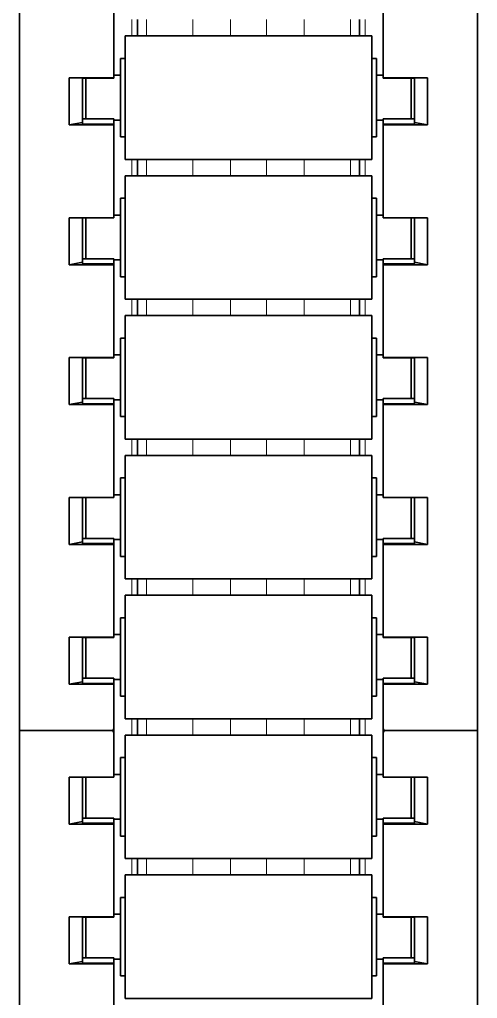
# Model space of a CAD drawing. Header units: inches. Extents: x 185496 to 352137, y 107182 to 179410.
# Drawn here: x 235800.3 to 235841.1, y 164454.5 to 164541.7 of the extents above; entities that cross this region are included whole.
import ezdxf

# ---------------------------------------------------------------- set-up
doc = ezdxf.new("R2010")
doc.units = ezdxf.units.IN
doc.header["$MEASUREMENT"] = 0

# ---------------------------------------------------------------- blocks, each defined once
blk = doc.blocks.new('liaojia')
at = {"color": 7, "lineweight": 35, "ltscale": 0.249049}
for p, q in [((799665.874, -279944.323), (799665.874, -280043.943)), ((799706.674, -280043.943), (799706.674, -279944.323)), ((799665.874, -280043.943), (799665.874, -280143.562)), ((799706.674, -280143.562), (799706.674, -280043.943))]:
    blk.add_line(p, q, dxfattribs=at)
at = {"color": 7, "lineweight": 35, "ltscale": 0.020671}
for p, q in [((799674.274, -280014.904), (799674.274, -280023.172)), ((799698.274, -280023.172), (799698.274, -280014.904)), ((799674.274, -280027.356), (799674.274, -280035.624)), ((799698.274, -280035.624), (799698.274, -280027.356)), ((799674.274, -280052.261), (799674.274, -280060.529)), ((799698.274, -280060.529), (799698.274, -280052.261)), ((799674.274, -280064.713), (799674.274, -280072.982)), ((799698.274, -280072.982), (799698.274, -280064.713)), ((799674.274, -280077.166), (799674.274, -280085.434)), ((799698.274, -280085.434), (799698.274, -280077.166)), ((799674.274, -280089.618), (799674.274, -280097.887)), ((799698.274, -280097.887), (799698.274, -280089.618)), ((799674.274, -280102.071), (799674.274, -280110.339)), ((799698.274, -280110.339), (799698.274, -280102.071))]:
    blk.add_line(p, q, dxfattribs=at)
at = {"color": 7, "lineweight": 35, "ltscale": 0.012551}
for p, q in [((799675.274, -280025.116), (799675.274, -280020.095)), ((799697.274, -280020.095), (799697.274, -280025.116)), ((799675.274, -280050.021), (799675.274, -280045)), ((799697.274, -280045), (799697.274, -280050.021)), ((799675.274, -280074.926), (799675.274, -280069.905)), ((799697.274, -280069.905), (799697.274, -280074.926)), ((799675.274, -280099.83), (799675.274, -280094.81)), ((799697.274, -280094.81), (799697.274, -280099.83))]:
    blk.add_line(p, q, dxfattribs=at)
at = {"color": 7, "lineweight": 35, "ltscale": 0.055}
for p, q in [((799675.274, -280020.095), (799697.274, -280020.095)), ((799675.274, -280031.095), (799697.274, -280031.095)), ((799675.274, -280032.548), (799697.274, -280032.548)), ((799675.274, -280043.548), (799697.274, -280043.548)), ((799675.274, -280045), (799697.274, -280045)), ((799675.274, -280056), (799697.274, -280056)), ((799675.274, -280057.452), (799697.274, -280057.452)), ((799675.274, -280068.452), (799697.274, -280068.452)), ((799675.274, -280069.905), (799697.274, -280069.905)), ((799675.274, -280080.905), (799697.274, -280080.905)), ((799675.274, -280082.357), (799697.274, -280082.357)), ((799675.274, -280093.357), (799697.274, -280093.357)), ((799675.274, -280094.81), (799697.274, -280094.81)), ((799675.274, -280105.81), (799697.274, -280105.81))]:
    blk.add_line(p, q, dxfattribs=at)
at = {"color": 7, "lineweight": 35, "ltscale": 0.007987}
for p, q in [((799674.874, -280025.29), (799674.874, -280022.095)), ((799697.674, -280025.29), (799697.674, -280022.095)), ((799674.874, -280037.743), (799674.874, -280034.548)), ((799697.674, -280037.743), (799697.674, -280034.548)), ((799674.874, -280050.195), (799674.874, -280047)), ((799697.674, -280050.195), (799697.674, -280047)), ((799674.874, -280062.647), (799674.874, -280059.452)), ((799697.674, -280062.647), (799697.674, -280059.452)), ((799674.874, -280075.1), (799674.874, -280071.905)), ((799697.674, -280075.1), (799697.674, -280071.905)), ((799674.874, -280087.552), (799674.874, -280084.357)), ((799697.674, -280087.552), (799697.674, -280084.357)), ((799674.874, -280100.005), (799674.874, -280096.81)), ((799697.674, -280100.005), (799697.674, -280096.81))]:
    blk.add_line(p, q, dxfattribs=at)
at = {"color": 7, "lineweight": 35, "ltscale": 0.000999832}
for p, q in [((799674.874, -280022.095), (799675.274, -280022.095)), ((799674.874, -280029.095), (799675.274, -280029.095)), ((799674.874, -280034.548), (799675.274, -280034.548)), ((799674.874, -280041.548), (799675.274, -280041.548)), ((799674.874, -280047), (799675.274, -280047)), ((799674.874, -280054), (799675.274, -280054)), ((799674.874, -280059.452), (799675.274, -280059.452)), ((799674.874, -280066.452), (799675.274, -280066.452)), ((799674.874, -280071.905), (799675.274, -280071.905)), ((799674.874, -280078.905), (799675.274, -280078.905)), ((799674.874, -280084.357), (799675.274, -280084.357)), ((799674.874, -280091.357), (799675.274, -280091.357)), ((799674.874, -280096.81), (799675.274, -280096.81)), ((799674.874, -280103.81), (799675.274, -280103.81))]:
    blk.add_line(p, q, dxfattribs=at)
at = {"color": 7, "lineweight": 35, "ltscale": 0.001}
for p, q in [((799697.274, -280022.095), (799697.674, -280022.095)), ((799697.274, -280029.095), (799697.674, -280029.095)), ((799697.274, -280034.548), (799697.674, -280034.548)), ((799697.274, -280041.548), (799697.674, -280041.548)), ((799697.274, -280047), (799697.674, -280047)), ((799697.274, -280054), (799697.674, -280054)), ((799697.274, -280059.452), (799697.674, -280059.452)), ((799697.274, -280066.452), (799697.674, -280066.452)), ((799697.274, -280071.905), (799697.674, -280071.905)), ((799697.274, -280078.905), (799697.674, -280078.905)), ((799697.274, -280084.357), (799697.674, -280084.357)), ((799697.274, -280091.357), (799697.674, -280091.357)), ((799697.274, -280096.81), (799697.674, -280096.81)), ((799697.274, -280103.81), (799697.674, -280103.81))]:
    blk.add_line(p, q, dxfattribs=at)
at = {"color": 7, "lineweight": 35, "ltscale": 0.002965}
for p, q in [((799670.309, -280023.172), (799671.474, -280023.39)), ((799701.074, -280023.39), (799702.24, -280023.172)), ((799670.309, -280035.624), (799671.474, -280035.842)), ((799701.074, -280035.842), (799702.24, -280035.624)), ((799670.309, -280048.077), (799671.474, -280048.295)), ((799701.074, -280048.295), (799702.24, -280048.077)), ((799670.309, -280060.529), (799671.474, -280060.747)), ((799701.074, -280060.747), (799702.24, -280060.529)), ((799670.309, -280072.982), (799671.474, -280073.2)), ((799701.074, -280073.2), (799702.24, -280072.982)), ((799670.309, -280085.434), (799671.474, -280085.652)), ((799701.074, -280085.652), (799702.24, -280085.434)), ((799670.309, -280097.887), (799671.474, -280098.104)), ((799701.074, -280098.104), (799702.24, -280097.887))]:
    blk.add_line(p, q, dxfattribs=at)
at = {"color": 7, "lineweight": 35, "ltscale": 0.009914}
for p, q in [((799670.309, -280023.172), (799674.274, -280023.172)), ((799698.274, -280023.172), (799702.24, -280023.172)), ((799674.274, -280027.356), (799670.309, -280027.356)), ((799702.24, -280027.356), (799698.274, -280027.356)), ((799670.309, -280035.624), (799674.274, -280035.624)), ((799698.274, -280035.624), (799702.24, -280035.624)), ((799674.274, -280039.808), (799670.309, -280039.808)), ((799702.24, -280039.808), (799698.274, -280039.808)), ((799670.309, -280048.077), (799674.274, -280048.077)), ((799698.274, -280048.077), (799702.24, -280048.077)), ((799674.274, -280052.261), (799670.309, -280052.261)), ((799702.24, -280052.261), (799698.274, -280052.261)), ((799670.309, -280060.529), (799674.274, -280060.529)), ((799698.274, -280060.529), (799702.24, -280060.529)), ((799674.274, -280064.713), (799670.309, -280064.713)), ((799702.24, -280064.713), (799698.274, -280064.713)), ((799670.309, -280072.982), (799674.274, -280072.982)), ((799698.274, -280072.982), (799702.24, -280072.982)), ((799674.274, -280077.166), (799670.309, -280077.166)), ((799702.24, -280077.166), (799698.274, -280077.166)), ((799670.309, -280085.434), (799674.274, -280085.434)), ((799698.274, -280085.434), (799702.24, -280085.434)), ((799674.274, -280089.618), (799670.309, -280089.618)), ((799702.24, -280089.618), (799698.274, -280089.618)), ((799670.309, -280097.887), (799674.274, -280097.887)), ((799698.274, -280097.887), (799702.24, -280097.887)), ((799674.274, -280102.071), (799670.309, -280102.071)), ((799702.24, -280102.071), (799698.274, -280102.071))]:
    blk.add_line(p, q, dxfattribs=at)
at = {"color": 7, "lineweight": 35, "ltscale": 0.01046}
for p, q in [((799670.309, -280027.356), (799670.309, -280023.172)), ((799702.24, -280023.172), (799702.24, -280027.356)), ((799670.309, -280039.808), (799670.309, -280035.624)), ((799702.24, -280035.624), (799702.24, -280039.808)), ((799670.309, -280052.261), (799670.309, -280048.077)), ((799702.24, -280048.077), (799702.24, -280052.261)), ((799670.309, -280064.713), (799670.309, -280060.529)), ((799702.24, -280060.529), (799702.24, -280064.713)), ((799670.309, -280077.166), (799670.309, -280072.982)), ((799702.24, -280072.982), (799702.24, -280077.166)), ((799670.309, -280089.618), (799670.309, -280085.434)), ((799702.24, -280085.434), (799702.24, -280089.618)), ((799670.309, -280102.071), (799670.309, -280097.887)), ((799702.24, -280097.887), (799702.24, -280102.071))]:
    blk.add_line(p, q, dxfattribs=at)
at = {"color": 7, "lineweight": 35, "ltscale": 0.007}
for p, q in [((799671.474, -280023.247), (799674.274, -280023.247)), ((799698.274, -280023.247), (799701.074, -280023.247)), ((799671.474, -280023.702), (799674.274, -280023.702)), ((799701.074, -280023.702), (799698.274, -280023.702)), ((799671.474, -280027.339), (799674.274, -280027.339)), ((799701.074, -280027.339), (799698.274, -280027.339)), ((799671.474, -280035.7), (799674.274, -280035.7)), ((799671.474, -280036.155), (799674.274, -280036.155)), ((799698.274, -280035.7), (799701.074, -280035.7)), ((799701.074, -280036.155), (799698.274, -280036.155)), ((799671.474, -280039.792), (799674.274, -280039.792)), ((799698.274, -280039.792), (799701.074, -280039.792)), ((799671.474, -280048.152), (799674.274, -280048.152)), ((799698.274, -280048.152), (799701.074, -280048.152)), ((799674.274, -280048.607), (799671.474, -280048.607)), ((799701.074, -280048.607), (799698.274, -280048.607)), ((799671.474, -280052.244), (799674.274, -280052.244)), ((799701.074, -280052.244), (799698.274, -280052.244)), ((799671.474, -280060.604), (799674.274, -280060.604)), ((799698.274, -280060.604), (799701.074, -280060.604)), ((799671.474, -280061.059), (799674.274, -280061.059)), ((799701.074, -280061.059), (799698.274, -280061.059)), ((799671.474, -280064.697), (799674.274, -280064.697)), ((799701.074, -280064.697), (799698.274, -280064.697)), ((799671.474, -280073.057), (799674.274, -280073.057)), ((799671.474, -280073.512), (799674.274, -280073.512)), ((799698.274, -280073.057), (799701.074, -280073.057)), ((799701.074, -280073.512), (799698.274, -280073.512)), ((799671.474, -280077.149), (799674.274, -280077.149)), ((799701.074, -280077.149), (799698.274, -280077.149)), ((799671.474, -280085.509), (799674.274, -280085.509)), ((799671.474, -280085.964), (799674.274, -280085.964)), ((799698.274, -280085.509), (799701.074, -280085.509)), ((799701.074, -280085.964), (799698.274, -280085.964)), ((799671.474, -280089.602), (799674.274, -280089.602)), ((799701.074, -280089.602), (799698.274, -280089.602)), ((799671.474, -280097.962), (799674.274, -280097.962)), ((799698.274, -280097.962), (799701.074, -280097.962)), ((799671.474, -280098.417), (799674.274, -280098.417)), ((799701.074, -280098.417), (799698.274, -280098.417)), ((799671.474, -280102.054), (799674.274, -280102.054)), ((799701.074, -280102.054), (799698.274, -280102.054))]:
    blk.add_line(p, q, dxfattribs=at)
at = {"color": 7, "lineweight": 35, "ltscale": 0.000893974}
for p, q in [((799671.474, -280023.605), (799671.474, -280023.247)), ((799701.074, -280023.247), (799701.074, -280023.605)), ((799671.474, -280036.057), (799671.474, -280035.7)), ((799701.074, -280035.7), (799701.074, -280036.057)), ((799671.474, -280060.962), (799671.474, -280060.604)), ((799701.074, -280060.604), (799701.074, -280060.962)), ((799671.474, -280073.414), (799671.474, -280073.057)), ((799701.074, -280073.057), (799701.074, -280073.414)), ((799671.474, -280085.867), (799671.474, -280085.509)), ((799701.074, -280085.509), (799701.074, -280085.867)), ((799671.474, -280098.319), (799671.474, -280097.962)), ((799701.074, -280097.962), (799701.074, -280098.319))]:
    blk.add_line(p, q, dxfattribs=at)
at = {"color": 7, "lineweight": 35, "ltscale": 0.000357056}
blk.add_line((799671.474, -280023.39), (799671.474, -280023.247), dxfattribs=at)
at = {"color": 7, "lineweight": 35, "ltscale": 0.000187683}
for p, q in [((799674.274, -280023.247), (799674.274, -280023.172)), ((799698.274, -280023.247), (799698.274, -280023.172))]:
    blk.add_line(p, q, dxfattribs=at)
at = {"color": 7, "lineweight": 35, "ltscale": 0.001138}
for p, q in [((799674.274, -280023.247), (799674.274, -280023.702)), ((799698.274, -280023.702), (799698.274, -280023.247)), ((799674.274, -280035.7), (799674.274, -280036.155)), ((799698.274, -280036.155), (799698.274, -280035.7)), ((799674.274, -280048.152), (799674.274, -280048.607)), ((799698.274, -280048.607), (799698.274, -280048.152)), ((799674.274, -280060.604), (799674.274, -280061.059)), ((799698.274, -280061.059), (799698.274, -280060.604)), ((799674.274, -280073.057), (799674.274, -280073.512)), ((799698.274, -280073.512), (799698.274, -280073.057)), ((799674.274, -280085.509), (799674.274, -280085.964)), ((799698.274, -280085.964), (799698.274, -280085.509)), ((799674.274, -280097.962), (799674.274, -280098.417)), ((799698.274, -280098.417), (799698.274, -280097.962))]:
    blk.add_line(p, q, dxfattribs=at)
at = {"color": 7, "lineweight": 35, "ltscale": 0.000536919}
for p, q in [((799671.474, -280023.39), (799671.474, -280023.605)), ((799671.474, -280048.509), (799671.474, -280048.295))]:
    blk.add_line(p, q, dxfattribs=at)
at = {"color": 7, "lineweight": 35, "ltscale": 0.009386}
for p, q in [((799671.474, -280023.605), (799671.474, -280027.359)), ((799701.074, -280027.359), (799701.074, -280023.605)), ((799671.474, -280036.057), (799671.474, -280039.811)), ((799701.074, -280039.811), (799701.074, -280036.057)), ((799671.474, -280048.509), (799671.474, -280052.264)), ((799701.074, -280052.264), (799701.074, -280048.509)), ((799671.474, -280060.962), (799671.474, -280064.716)), ((799701.074, -280064.716), (799701.074, -280060.962)), ((799671.474, -280073.414), (799671.474, -280077.169)), ((799701.074, -280077.169), (799701.074, -280073.414)), ((799671.474, -280085.867), (799671.474, -280089.621)), ((799701.074, -280089.621), (799701.074, -280085.867)), ((799671.474, -280098.319), (799671.474, -280102.074)), ((799701.074, -280102.074), (799701.074, -280098.319))]:
    blk.add_line(p, q, dxfattribs=at)
at = {"color": 7, "lineweight": 35, "ltscale": 0.005168}
for p, q in [((799671.774, -280025.769), (799671.774, -280023.702)), ((799671.774, -280038.222), (799671.774, -280036.155)), ((799671.774, -280050.674), (799671.774, -280048.607)), ((799671.774, -280063.127), (799671.774, -280061.059)), ((799671.774, -280075.579), (799671.774, -280073.512)), ((799671.774, -280088.032), (799671.774, -280085.964)), ((799671.774, -280100.484), (799671.774, -280098.417))]:
    blk.add_line(p, q, dxfattribs=at)
at = {"color": 7, "lineweight": 35, "ltscale": 0.004297}
for p, q in [((799671.774, -280025.421), (799671.774, -280023.702)), ((799700.774, -280023.702), (799700.774, -280025.421)), ((799671.774, -280037.873), (799671.774, -280036.155)), ((799700.774, -280036.155), (799700.774, -280037.873)), ((799671.774, -280050.326), (799671.774, -280048.607)), ((799700.774, -280048.607), (799700.774, -280050.326)), ((799671.774, -280062.778), (799671.774, -280061.059)), ((799700.774, -280061.059), (799700.774, -280062.778)), ((799671.774, -280075.231), (799671.774, -280073.512)), ((799700.774, -280073.512), (799700.774, -280075.231)), ((799671.774, -280087.683), (799671.774, -280085.964)), ((799700.774, -280085.964), (799700.774, -280087.683)), ((799671.774, -280100.135), (799671.774, -280098.417)), ((799700.774, -280098.417), (799700.774, -280100.135))]:
    blk.add_line(p, q, dxfattribs=at)
at = {"color": 7, "lineweight": 35, "ltscale": 0.0015}
for p, q in [((799674.274, -280023.595), (799674.874, -280023.595)), ((799697.674, -280023.595), (799698.274, -280023.595)), ((799674.274, -280027.595), (799674.874, -280027.595)), ((799697.674, -280027.595), (799698.274, -280027.595)), ((799674.274, -280036.048), (799674.874, -280036.048)), ((799697.674, -280036.048), (799698.274, -280036.048)), ((799674.274, -280040.048), (799674.874, -280040.048)), ((799697.674, -280040.048), (799698.274, -280040.048)), ((799674.274, -280048.5), (799674.874, -280048.5)), ((799697.674, -280048.5), (799698.274, -280048.5)), ((799674.274, -280052.5), (799674.874, -280052.5)), ((799697.674, -280052.5), (799698.274, -280052.5)), ((799674.274, -280060.952), (799674.874, -280060.952)), ((799697.674, -280060.952), (799698.274, -280060.952)), ((799674.274, -280064.952), (799674.874, -280064.952)), ((799697.674, -280064.952), (799698.274, -280064.952)), ((799674.274, -280073.405), (799674.874, -280073.405)), ((799697.674, -280073.405), (799698.274, -280073.405)), ((799674.274, -280077.405), (799674.874, -280077.405)), ((799697.674, -280077.405), (799698.274, -280077.405)), ((799674.274, -280085.857), (799674.874, -280085.857)), ((799697.674, -280085.857), (799698.274, -280085.857)), ((799674.274, -280089.857), (799674.874, -280089.857)), ((799697.674, -280089.857), (799698.274, -280089.857)), ((799674.274, -280098.31), (799674.874, -280098.31)), ((799697.674, -280098.31), (799698.274, -280098.31)), ((799674.274, -280102.31), (799674.874, -280102.31)), ((799697.674, -280102.31), (799698.274, -280102.31))]:
    blk.add_line(p, q, dxfattribs=at)
at = {"color": 7, "lineweight": 35, "ltscale": 0.000243759}
for p, q in [((799701.074, -280023.702), (799701.074, -280023.605)), ((799701.074, -280048.607), (799701.074, -280048.509)), ((799701.074, -280085.964), (799701.074, -280085.867))]:
    blk.add_line(p, q, dxfattribs=at)
at = {"color": 7, "lineweight": 13, "ltscale": 0.009093}
for p, q in [((799701.074, -280027.339), (799701.074, -280023.702)), ((799701.074, -280039.792), (799701.074, -280036.155)), ((799701.074, -280052.244), (799701.074, -280048.607)), ((799701.074, -280064.697), (799701.074, -280061.059)), ((799701.074, -280077.149), (799701.074, -280073.512)), ((799701.074, -280089.602), (799701.074, -280085.964)), ((799701.074, -280102.054), (799701.074, -280098.417))]:
    blk.add_line(p, q, dxfattribs=at)
at = {"color": 7, "lineweight": 35, "ltscale": 0.004796}
for p, q in [((799671.774, -280027.339), (799671.774, -280025.421)), ((799700.774, -280025.421), (799700.774, -280027.339)), ((799671.774, -280039.792), (799671.774, -280037.873)), ((799700.774, -280037.873), (799700.774, -280039.792)), ((799671.774, -280052.244), (799671.774, -280050.326)), ((799700.774, -280050.326), (799700.774, -280052.244)), ((799671.774, -280064.697), (799671.774, -280062.778)), ((799700.774, -280062.778), (799700.774, -280064.697)), ((799671.774, -280077.149), (799671.774, -280075.231)), ((799700.774, -280075.231), (799700.774, -280077.149)), ((799671.774, -280089.602), (799671.774, -280087.683)), ((799700.774, -280087.683), (799700.774, -280089.602)), ((799671.774, -280102.054), (799671.774, -280100.135)), ((799700.774, -280100.135), (799700.774, -280102.054))]:
    blk.add_line(p, q, dxfattribs=at)
at = {"color": 7, "lineweight": 35, "ltscale": 0.003925}
for p, q in [((799671.774, -280027.339), (799671.774, -280025.769)), ((799671.774, -280039.792), (799671.774, -280038.222)), ((799671.774, -280052.244), (799671.774, -280050.674)), ((799671.774, -280064.697), (799671.774, -280063.127)), ((799671.774, -280077.149), (799671.774, -280075.579)), ((799671.774, -280089.602), (799671.774, -280088.032)), ((799671.774, -280102.054), (799671.774, -280100.484))]:
    blk.add_line(p, q, dxfattribs=at)
at = {"color": 7, "lineweight": 35, "ltscale": 0.009513}
for p, q in [((799674.874, -280025.29), (799674.874, -280029.095)), ((799697.674, -280029.095), (799697.674, -280025.29)), ((799674.874, -280037.743), (799674.874, -280041.548)), ((799697.674, -280041.548), (799697.674, -280037.743)), ((799674.874, -280050.195), (799674.874, -280054)), ((799697.674, -280054), (799697.674, -280050.195)), ((799674.874, -280062.647), (799674.874, -280066.452)), ((799697.674, -280066.452), (799697.674, -280062.647)), ((799674.874, -280075.1), (799674.874, -280078.905)), ((799697.674, -280078.905), (799697.674, -280075.1)), ((799674.874, -280087.552), (799674.874, -280091.357)), ((799697.674, -280091.357), (799697.674, -280087.552)), ((799674.874, -280100.005), (799674.874, -280103.81)), ((799697.674, -280103.81), (799697.674, -280100.005))]:
    blk.add_line(p, q, dxfattribs=at)
at = {"color": 7, "lineweight": 35, "ltscale": 0.014948}
for p, q in [((799675.274, -280031.095), (799675.274, -280025.116)), ((799697.274, -280025.116), (799697.274, -280031.095)), ((799675.274, -280043.548), (799675.274, -280037.568)), ((799697.274, -280037.568), (799697.274, -280043.548)), ((799675.274, -280056), (799675.274, -280050.021)), ((799697.274, -280050.021), (799697.274, -280056)), ((799675.274, -280068.452), (799675.274, -280062.473)), ((799697.274, -280062.473), (799697.274, -280068.452)), ((799675.274, -280080.905), (799675.274, -280074.926)), ((799697.274, -280074.926), (799697.274, -280080.905)), ((799675.274, -280093.357), (799675.274, -280087.378)), ((799697.274, -280087.378), (799697.274, -280093.357)), ((799675.274, -280105.81), (799675.274, -280099.83)), ((799697.274, -280099.83), (799697.274, -280105.81))]:
    blk.add_line(p, q, dxfattribs=at)
at = {"color": 7, "lineweight": 35, "ltscale": 4.13895e-05}
for p, q in [((799674.274, -280027.339), (799674.274, -280027.356)), ((799698.274, -280027.356), (799698.274, -280027.339)), ((799701.074, -280027.339), (799701.074, -280027.356)), ((799674.274, -280039.792), (799674.274, -280039.808)), ((799698.274, -280039.808), (799698.274, -280039.792)), ((799701.074, -280039.808), (799701.074, -280039.792)), ((799674.274, -280064.697), (799674.274, -280064.713)), ((799698.274, -280064.713), (799698.274, -280064.697)), ((799701.074, -280064.697), (799701.074, -280064.713)), ((799674.274, -280077.149), (799674.274, -280077.166)), ((799698.274, -280077.166), (799698.274, -280077.149)), ((799701.074, -280077.149), (799701.074, -280077.166)), ((799674.274, -280089.602), (799674.274, -280089.618)), ((799698.274, -280089.618), (799698.274, -280089.602)), ((799701.074, -280089.602), (799701.074, -280089.618)), ((799674.274, -280102.054), (799674.274, -280102.071)), ((799698.274, -280102.071), (799698.274, -280102.054)), ((799701.074, -280102.054), (799701.074, -280102.071))]:
    blk.add_line(p, q, dxfattribs=at)
at = {"color": 7, "lineweight": 13, "ltscale": 0.003631}
for p, q in [((799675.874, -280032.548), (799675.874, -280031.095)), ((799677.186, -280032.548), (799677.186, -280031.095)), ((799681.312, -280032.548), (799681.312, -280031.095)), ((799684.671, -280032.548), (799684.671, -280031.095)), ((799687.878, -280032.548), (799687.878, -280031.095)), ((799691.236, -280032.548), (799691.236, -280031.095)), ((799695.362, -280032.548), (799695.362, -280031.095)), ((799696.674, -280032.548), (799696.674, -280031.095)), ((799675.874, -280045), (799675.874, -280043.548)), ((799677.186, -280045), (799677.186, -280043.548)), ((799681.312, -280045), (799681.312, -280043.548)), ((799684.671, -280045), (799684.671, -280043.548)), ((799687.878, -280045), (799687.878, -280043.548)), ((799691.236, -280045), (799691.236, -280043.548)), ((799695.362, -280045), (799695.362, -280043.548)), ((799696.674, -280045), (799696.674, -280043.548)), ((799675.874, -280057.452), (799675.874, -280056)), ((799677.186, -280057.452), (799677.186, -280056)), ((799681.312, -280057.452), (799681.312, -280056)), ((799684.671, -280057.452), (799684.671, -280056)), ((799687.878, -280057.452), (799687.878, -280056)), ((799691.236, -280057.452), (799691.236, -280056)), ((799695.362, -280057.452), (799695.362, -280056)), ((799696.674, -280057.452), (799696.674, -280056)), ((799675.874, -280069.905), (799675.874, -280068.452)), ((799677.186, -280069.905), (799677.186, -280068.452)), ((799681.312, -280069.905), (799681.312, -280068.452)), ((799684.671, -280069.905), (799684.671, -280068.452)), ((799687.878, -280069.905), (799687.878, -280068.452)), ((799691.236, -280069.905), (799691.236, -280068.452)), ((799695.362, -280069.905), (799695.362, -280068.452)), ((799696.674, -280069.905), (799696.674, -280068.452)), ((799675.874, -280082.357), (799675.874, -280080.905)), ((799677.186, -280082.357), (799677.186, -280080.905)), ((799681.312, -280082.357), (799681.312, -280080.905)), ((799684.671, -280082.357), (799684.671, -280080.905)), ((799687.878, -280082.357), (799687.878, -280080.905)), ((799691.236, -280082.357), (799691.236, -280080.905)), ((799695.362, -280082.357), (799695.362, -280080.905)), ((799696.674, -280082.357), (799696.674, -280080.905)), ((799675.874, -280094.81), (799675.874, -280093.357)), ((799677.186, -280094.81), (799677.186, -280093.357)), ((799681.312, -280094.81), (799681.312, -280093.357)), ((799684.671, -280094.81), (799684.671, -280093.357)), ((799687.878, -280094.81), (799687.878, -280093.357)), ((799691.236, -280094.81), (799691.236, -280093.357)), ((799695.362, -280094.81), (799695.362, -280093.357)), ((799696.674, -280094.81), (799696.674, -280093.357)), ((799675.874, -280107.262), (799675.874, -280105.81)), ((799677.186, -280107.262), (799677.186, -280105.81)), ((799681.312, -280107.262), (799681.312, -280105.81)), ((799684.671, -280107.262), (799684.671, -280105.81)), ((799687.878, -280107.262), (799687.878, -280105.81)), ((799691.236, -280107.262), (799691.236, -280105.81)), ((799695.362, -280107.262), (799695.362, -280105.81)), ((799696.674, -280107.262), (799696.674, -280105.81))]:
    blk.add_line(p, q, dxfattribs=at)
at = {"color": 7, "lineweight": 35, "ltscale": 0.003631}
for p, q in [((799676.374, -280032.548), (799676.374, -280031.095)), ((799696.174, -280032.548), (799696.174, -280031.095)), ((799676.374, -280045), (799676.374, -280043.548)), ((799696.174, -280045), (799696.174, -280043.548)), ((799676.374, -280057.452), (799676.374, -280056)), ((799696.174, -280057.452), (799696.174, -280056)), ((799676.374, -280069.905), (799676.374, -280068.452)), ((799696.174, -280069.905), (799696.174, -280068.452)), ((799676.374, -280082.357), (799676.374, -280080.905)), ((799696.174, -280082.357), (799696.174, -280080.905)), ((799676.374, -280094.81), (799676.374, -280093.357)), ((799696.174, -280094.81), (799696.174, -280093.357)), ((799676.374, -280107.262), (799676.374, -280105.81)), ((799696.174, -280107.262), (799696.174, -280105.81))]:
    blk.add_line(p, q, dxfattribs=at)
at = {"color": 7, "lineweight": 35, "ltscale": 0.012552}
for p, q in [((799675.274, -280037.568), (799675.274, -280032.548)), ((799697.274, -280032.548), (799697.274, -280037.568)), ((799675.274, -280062.473), (799675.274, -280057.452)), ((799697.274, -280057.452), (799697.274, -280062.473)), ((799675.274, -280087.378), (799675.274, -280082.357)), ((799697.274, -280082.357), (799697.274, -280087.378))]:
    blk.add_line(p, q, dxfattribs=at)
at = {"color": 7, "lineweight": 35, "ltscale": 0.000356865}
for p, q in [((799671.474, -280035.842), (799671.474, -280035.7)), ((799671.474, -280048.295), (799671.474, -280048.152)), ((799671.474, -280060.747), (799671.474, -280060.604)), ((799671.474, -280073.2), (799671.474, -280073.057)), ((799671.474, -280085.652), (799671.474, -280085.509)), ((799671.474, -280098.104), (799671.474, -280097.962))]:
    blk.add_line(p, q, dxfattribs=at)
at = {"color": 7, "lineweight": 35, "ltscale": 0.000537109}
for p, q in [((799671.474, -280035.842), (799671.474, -280036.057)), ((799671.474, -280060.747), (799671.474, -280060.962)), ((799671.474, -280073.2), (799671.474, -280073.414)), ((799671.474, -280085.652), (799671.474, -280085.867)), ((799671.474, -280098.104), (799671.474, -280098.319))]:
    blk.add_line(p, q, dxfattribs=at)
at = {"color": 7, "lineweight": 35, "ltscale": 0.000187874}
for p, q in [((799674.274, -280035.7), (799674.274, -280035.624)), ((799698.274, -280035.7), (799698.274, -280035.624)), ((799674.274, -280048.152), (799674.274, -280048.077)), ((799698.274, -280048.152), (799698.274, -280048.077)), ((799674.274, -280060.604), (799674.274, -280060.529)), ((799698.274, -280060.604), (799698.274, -280060.529)), ((799674.274, -280073.057), (799674.274, -280072.982)), ((799698.274, -280073.057), (799698.274, -280072.982)), ((799674.274, -280085.509), (799674.274, -280085.434)), ((799698.274, -280085.509), (799698.274, -280085.434)), ((799674.274, -280097.962), (799674.274, -280097.887)), ((799698.274, -280097.962), (799698.274, -280097.887))]:
    blk.add_line(p, q, dxfattribs=at)
at = {"color": 7, "lineweight": 35, "ltscale": 0.000243568}
for p, q in [((799701.074, -280036.155), (799701.074, -280036.057)), ((799701.074, -280061.059), (799701.074, -280060.962)), ((799701.074, -280073.512), (799701.074, -280073.414)), ((799701.074, -280098.417), (799701.074, -280098.319))]:
    blk.add_line(p, q, dxfattribs=at)
at = {"color": 7, "lineweight": 35, "ltscale": 0.009838}
for p, q in [((799674.274, -280039.808), (799674.274, -280043.743)), ((799698.274, -280043.743), (799698.274, -280039.808)), ((799674.274, -280044.142), (799674.274, -280048.077)), ((799698.274, -280048.077), (799698.274, -280044.142))]:
    blk.add_line(p, q, dxfattribs=at)
at = {"color": 7, "lineweight": 35, "ltscale": 0.00032692}
blk.add_line((799665.874, -280043.706), (799665.874, -280043.837), dxfattribs=at)
at = {"color": 7, "lineweight": 35, "ltscale": 0.0205}
for p, q in [((799665.874, -280043.943), (799674.074, -280043.943)), ((799674.074, -280043.943), (799665.874, -280043.943)), ((799698.474, -280043.943), (799706.674, -280043.943)), ((799706.674, -280043.943), (799698.474, -280043.943))]:
    blk.add_line(p, q, dxfattribs=at)
at = {"color": 7, "lineweight": 35, "ltscale": 0.000653648}
blk.add_line((799665.874, -280043.943), (799665.874, -280044.204), dxfattribs=at)
at = {"color": 7, "lineweight": 35, "ltscale": 0.000653458}
for p, q in [((799674.274, -280043.743), (799674.274, -280044.005)), ((799698.274, -280044.005), (799698.274, -280043.743))]:
    blk.add_line(p, q, dxfattribs=at)
at = {"color": 7, "lineweight": 35, "ltscale": 0.000336075}
blk.add_line((799674.274, -280044.006), (799674.274, -280044.14), dxfattribs=at)
at = {"color": 7, "lineweight": 35, "ltscale": 0.001377}
blk.add_line((799698.274, -280044.556), (799698.274, -280044.005), dxfattribs=at)
at = {"color": 7, "lineweight": 35, "ltscale": 0.000747108}
blk.add_line((799698.274, -280044.556), (799698.274, -280044.855), dxfattribs=at)
at = {"color": 7, "lineweight": 35, "ltscale": 0.00082798}
blk.add_line((799698.274, -280045.186), (799698.274, -280044.855), dxfattribs=at)
at = {"color": 7, "lineweight": 35, "ltscale": 0.000893784}
for p, q in [((799671.474, -280048.509), (799671.474, -280048.152)), ((799701.074, -280048.152), (799701.074, -280048.509))]:
    blk.add_line(p, q, dxfattribs=at)
at = {"color": 7, "lineweight": 35, "ltscale": 4.15802e-05}
for p, q in [((799674.274, -280052.244), (799674.274, -280052.261)), ((799698.274, -280052.261), (799698.274, -280052.244)), ((799701.074, -280052.244), (799701.074, -280052.261))]:
    blk.add_line(p, q, dxfattribs=at)
at = {"color": 7, "lineweight": 35}
for centre, start_param, end_param in [((799674.074, -280043.743), 4.712389, 6.283185), ((799674.074, -280044.142), 6.283185, 7.853982), ((799674.074, -280044.005), 5.932216, 6.283185), ((799698.474, -280043.743), 3.141593, 4.712389), ((799698.474, -280044.142), 1.570796, 3.141593), ((799698.474, -280044.005), 3.141593, 3.492593)]:
    blk.add_ellipse(centre, major_axis=(0.2, 0), ratio=0.996195, start_param=start_param, end_param=end_param, dxfattribs=at)

msp = doc.modelspace()

# ---------------------------------------------------------------- block references
at = {"color": 30, "rotation": 180}
msp.add_blockref('liaojia', (1035506.925, -115565.566, 276290.764), dxfattribs=at)

doc.saveas('drawing.dxf')
